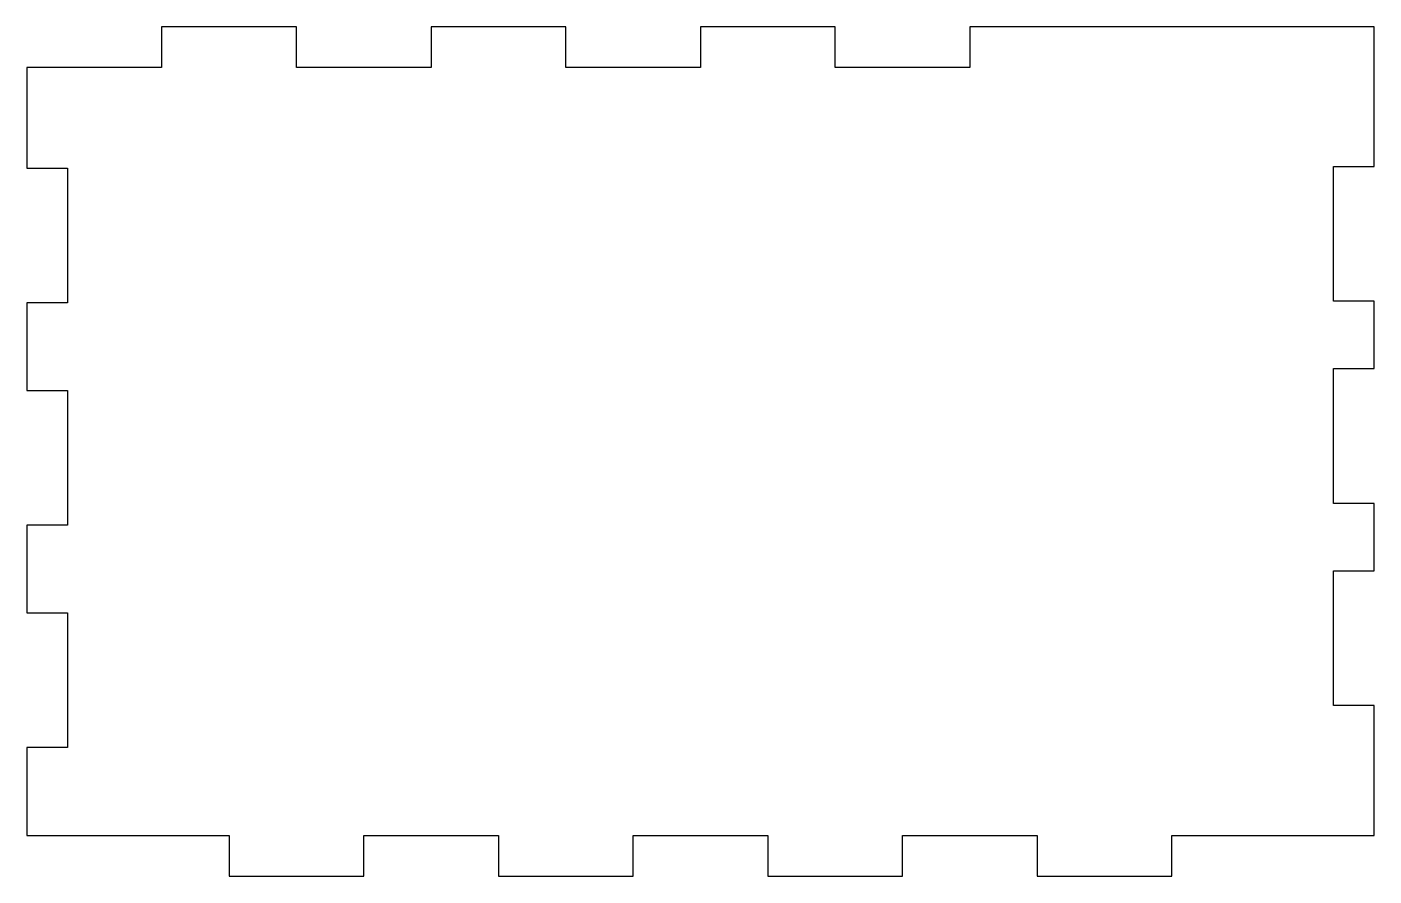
# Model space of a CAD drawing. Header units: millimetres. Extents: x -50 to 50, y 0 to 63.
import ezdxf

# ---------------------------------------------------------------- set-up
doc = ezdxf.new("R2010")
doc.units = ezdxf.units.MM
doc.layers.get('0').update_dxf_attribs({"linetype": 'CONTINUOUS'})

msp = doc.modelspace()

# ---------------------------------------------------------------- linework, layer by layer
msp.add_lwpolyline([(47, 52.65), (50, 52.65), (50, 63), (20, 63), (20, 60), (10, 60), (10, 63), (0, 63), (0, 60), (-10, 60), (-10, 63), (-20, 63), (-20, 60), (-30, 60), (-30, 63), (-40, 63), (-40, 60), (-50, 60), (-50, 52.53), (-47, 52.53), (-47, 42.53), (-50, 42.53), (-50, 36.03), (-47, 36.03), (-47, 26.03), (-50, 26.03), (-50, 19.53), (-47, 19.53), (-47, 9.53), (-50, 9.53), (-50, 3), (-35, 3), (-35, 0), (-25, 0), (-25, 3), (-15, 3), (-15, 0), (-5, 0), (-5, 3), (5, 3), (5, 0), (15, 0), (15, 3), (25, 3), (25, 0), (35, 0), (35, 3), (50, 3), (50, 12.65), (47, 12.65), (47, 22.65), (50, 22.65), (50, 27.65), (47, 27.65), (47, 37.65), (50, 37.65), (50, 42.65), (47, 42.65)], close=True)

doc.saveas('drawing.dxf')
